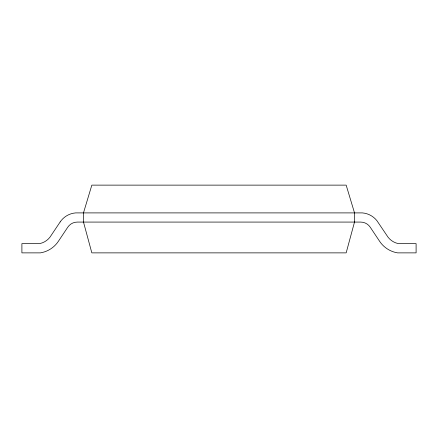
<?xml version="1.0" encoding="UTF-8"?>
<svg xmlns="http://www.w3.org/2000/svg" width="438" height="438" viewBox="0 0 438 438"><rect width="100%" height="100%" fill="white"/><g stroke="black" fill="none" stroke-linecap="round" stroke-linejoin="round"><path stroke-width="0.66" d="M354.506 222.077L346.162 252.874L91.838 252.874L83.494 222.077L83.494 212.841L91.838 185.126L346.162 185.126L354.506 212.841L354.506 222.077M60.176 221.929L49.981 237.161A17.454 17.454 0 0 1 40.088 243.517L21.9 243.637L21.9 252.874L40.378 252.874A26.702 26.702 0 0 0 58.374 241.311L67.764 227.207A11.498 11.498 0 0 1 77.334 222.082L360.666 222.077A11.498 11.498 0 0 1 370.236 227.207L379.626 241.311A26.702 26.702 0 0 0 397.622 252.874L416.1 252.874L416.1 243.637L397.912 243.517A17.454 17.454 0 0 1 388.019 237.161L376.937 220.708A20.745 20.745 0 0 0 362.363 212.901L75.637 212.901A20.745 20.745 0 0 0 61.063 220.708L60.176 221.929"/></g></svg>
